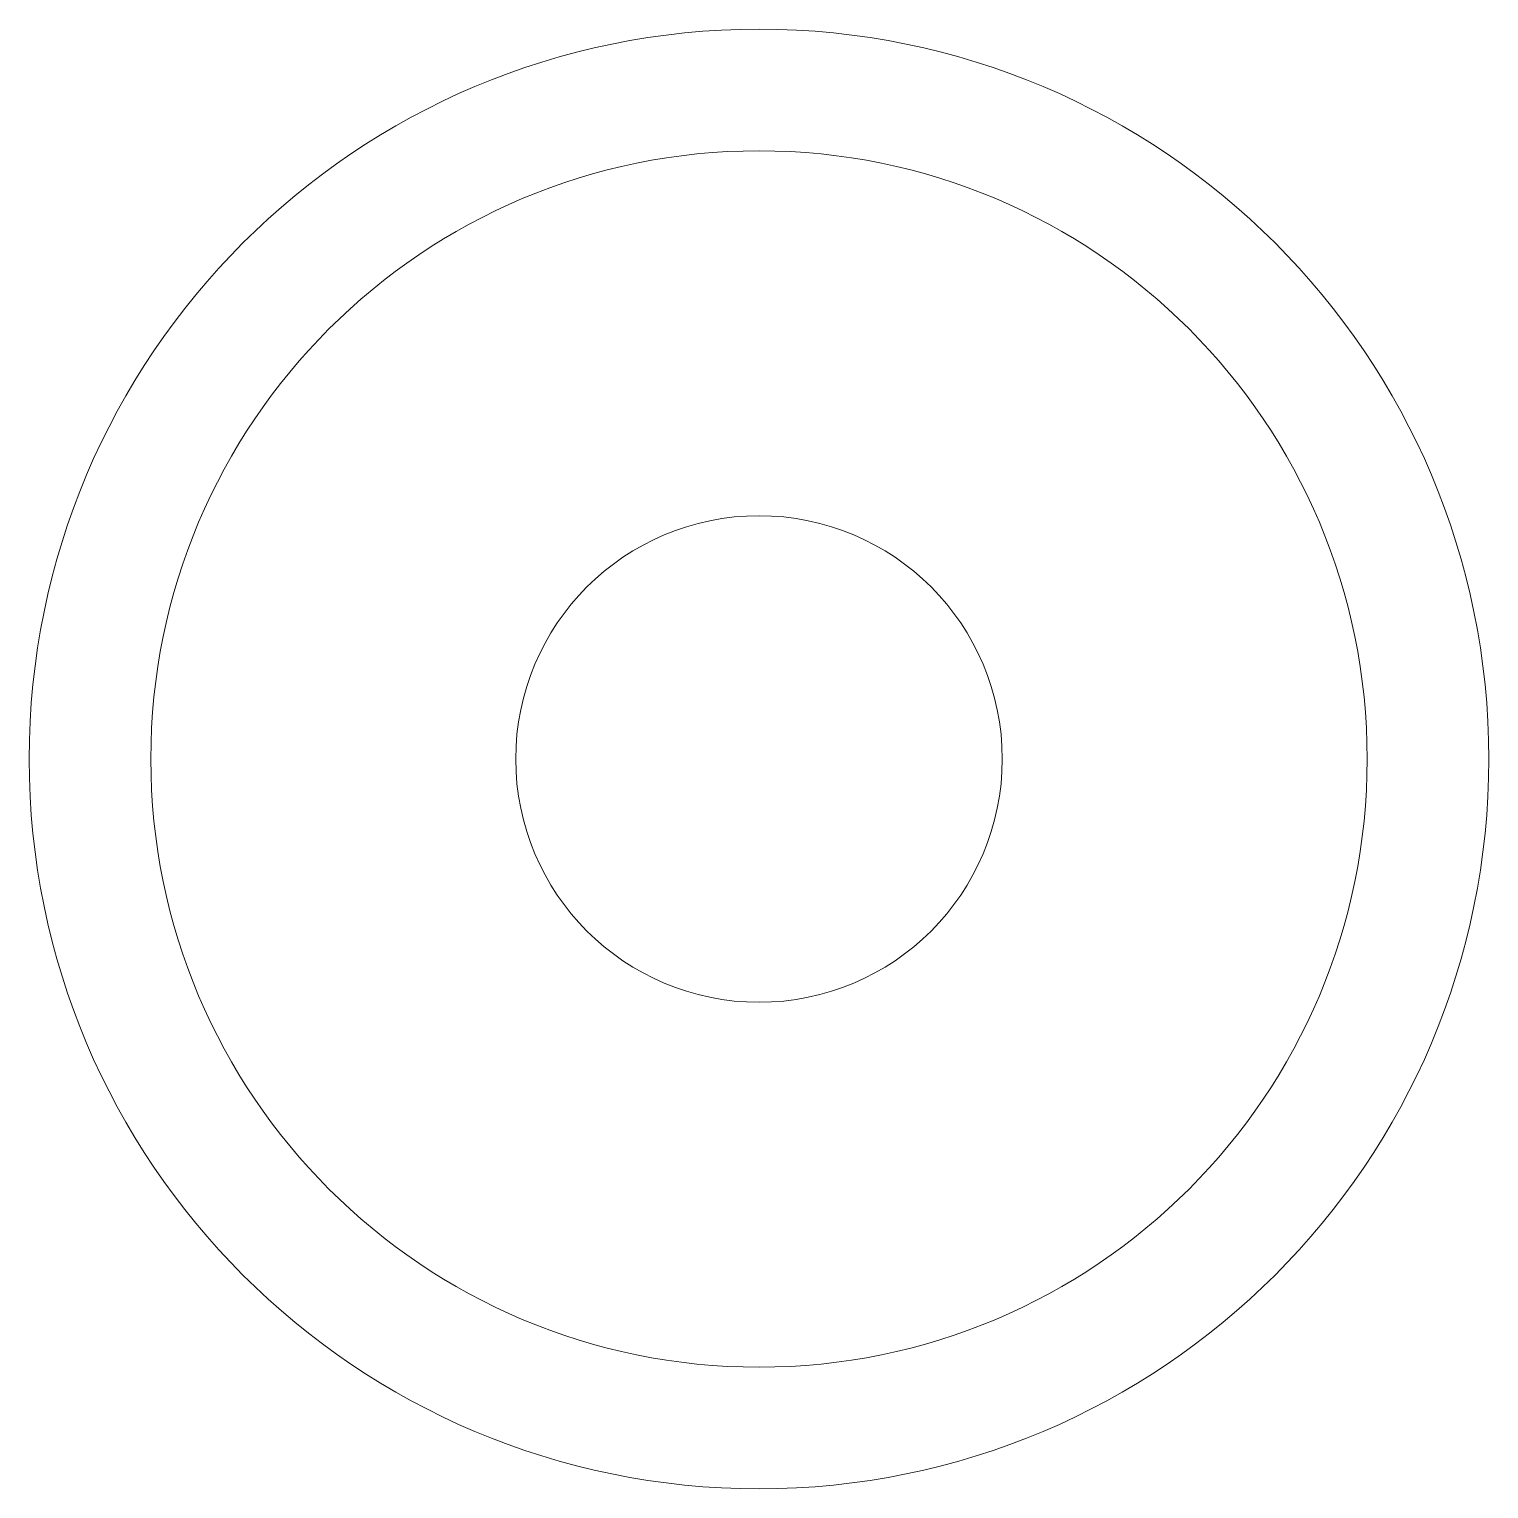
# Paper-space layout '_Bottom' of a CAD drawing. Header units: millimetres. Extents: x -3 to 3, y -3 to 3.
import ezdxf

# ---------------------------------------------------------------- set-up
doc = ezdxf.new("R2010")
doc.units = ezdxf.units.MM

psp = doc.layouts.new('_Bottom')

# ---------------------------------------------------------------- linework, layer by layer
at = {"color": 7, "linetype": 'Continuous', "lineweight": 15}
for radius in [3, 2.5, 1]:
    psp.add_circle((0, 0), radius, dxfattribs=at)

doc.saveas('drawing.dxf')
